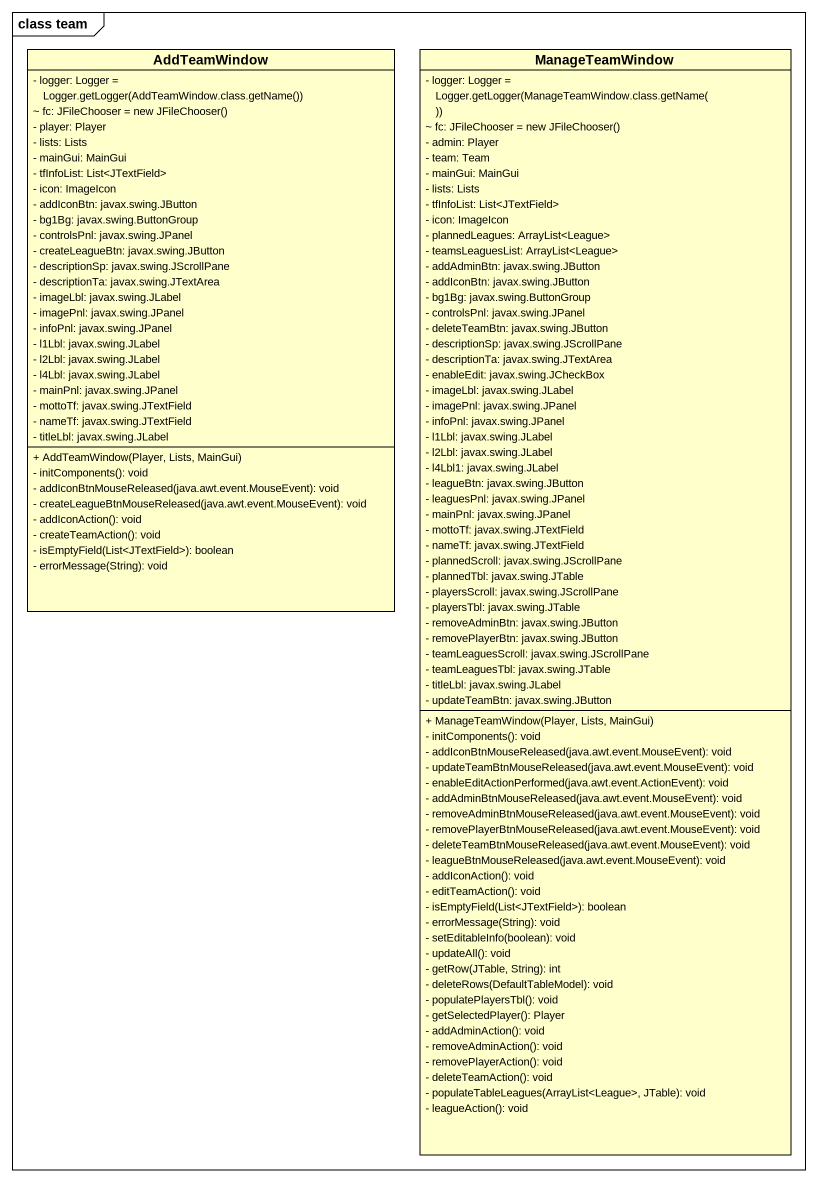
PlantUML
@startuml
mainframe class team
hide circle
hide empty members
skinparam classAttributeIconSize 0
class AddTeamWindow {
  {field} - logger: Logger = Logger.getLogger(AddTeamWindow.class.getName())
  {field} ~ fc: JFileChooser = new JFileChooser()
  - player: Player
  - lists: Lists
  - mainGui: MainGui
  - tfInfoList: List<JTextField>
  - icon: ImageIcon
  - addIconBtn: javax.swing.JButton
  - bg1Bg: javax.swing.ButtonGroup
  - controlsPnl: javax.swing.JPanel
  - createLeagueBtn: javax.swing.JButton
  - descriptionSp: javax.swing.JScrollPane
  - descriptionTa: javax.swing.JTextArea
  - imageLbl: javax.swing.JLabel
  - imagePnl: javax.swing.JPanel
  - infoPnl: javax.swing.JPanel
  - l1Lbl: javax.swing.JLabel
  - l2Lbl: javax.swing.JLabel
  - l4Lbl: javax.swing.JLabel
  - mainPnl: javax.swing.JPanel
  - mottoTf: javax.swing.JTextField
  - nameTf: javax.swing.JTextField
  - titleLbl: javax.swing.JLabel
  + AddTeamWindow(Player, Lists, MainGui)
  - initComponents(): void
  - addIconBtnMouseReleased(java.awt.event.MouseEvent): void
  - createLeagueBtnMouseReleased(java.awt.event.MouseEvent): void
  - addIconAction(): void
  - createTeamAction(): void
  - isEmptyField(List<JTextField>): boolean
  - errorMessage(String): void
}
class ManageTeamWindow {
  {field} - logger: Logger = Logger.getLogger(ManageTeamWindow.class.getName())
  {field} ~ fc: JFileChooser = new JFileChooser()
  - admin: Player
  - team: Team
  - mainGui: MainGui
  - lists: Lists
  - tfInfoList: List<JTextField>
  - icon: ImageIcon
  - plannedLeagues: ArrayList<League>
  - teamsLeaguesList: ArrayList<League>
  - addAdminBtn: javax.swing.JButton
  - addIconBtn: javax.swing.JButton
  - bg1Bg: javax.swing.ButtonGroup
  - controlsPnl: javax.swing.JPanel
  - deleteTeamBtn: javax.swing.JButton
  - descriptionSp: javax.swing.JScrollPane
  - descriptionTa: javax.swing.JTextArea
  - enableEdit: javax.swing.JCheckBox
  - imageLbl: javax.swing.JLabel
  - imagePnl: javax.swing.JPanel
  - infoPnl: javax.swing.JPanel
  - l1Lbl: javax.swing.JLabel
  - l2Lbl: javax.swing.JLabel
  - l4Lbl1: javax.swing.JLabel
  - leagueBtn: javax.swing.JButton
  - leaguesPnl: javax.swing.JPanel
  - mainPnl: javax.swing.JPanel
  - mottoTf: javax.swing.JTextField
  - nameTf: javax.swing.JTextField
  - plannedScroll: javax.swing.JScrollPane
  - plannedTbl: javax.swing.JTable
  - playersScroll: javax.swing.JScrollPane
  - playersTbl: javax.swing.JTable
  - removeAdminBtn: javax.swing.JButton
  - removePlayerBtn: javax.swing.JButton
  - teamLeaguesScroll: javax.swing.JScrollPane
  - teamLeaguesTbl: javax.swing.JTable
  - titleLbl: javax.swing.JLabel
  - updateTeamBtn: javax.swing.JButton
  + ManageTeamWindow(Player, Lists, MainGui)
  - initComponents(): void
  - addIconBtnMouseReleased(java.awt.event.MouseEvent): void
  - updateTeamBtnMouseReleased(java.awt.event.MouseEvent): void
  - enableEditActionPerformed(java.awt.event.ActionEvent): void
  - addAdminBtnMouseReleased(java.awt.event.MouseEvent): void
  - removeAdminBtnMouseReleased(java.awt.event.MouseEvent): void
  - removePlayerBtnMouseReleased(java.awt.event.MouseEvent): void
  - deleteTeamBtnMouseReleased(java.awt.event.MouseEvent): void
  - leagueBtnMouseReleased(java.awt.event.MouseEvent): void
  - addIconAction(): void
  - editTeamAction(): void
  - isEmptyField(List<JTextField>): boolean
  - errorMessage(String): void
  - setEditableInfo(boolean): void
  - updateAll(): void
  - getRow(JTable, String): int
  - deleteRows(DefaultTableModel): void
  - populatePlayersTbl(): void
  - getSelectedPlayer(): Player
  - addAdminAction(): void
  - removeAdminAction(): void
  - removePlayerAction(): void
  - deleteTeamAction(): void
  - populateTableLeagues(ArrayList<League>, JTable): void
  - leagueAction(): void
}
@enduml
